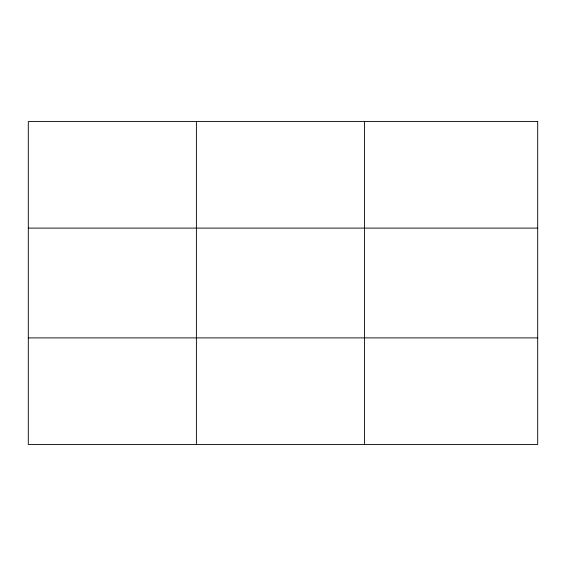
<?xml version="1.0" encoding="UTF-8"?>
<svg xmlns="http://www.w3.org/2000/svg" width="566" height="566" viewBox="0 0 566 566"><rect width="100%" height="100%" fill="white"/><g stroke="black" fill="none" stroke-linecap="round" stroke-linejoin="round"><path stroke-width="0.85" d="M196.402 444.452L196.402 121.549M364.504 444.452L364.504 121.549M28.3 228.105L537.7 228.105M28.3 337.895L537.7 337.895M537.7 121.549L537.7 444.452L28.3 444.452L28.3 121.549L537.7 121.549"/></g></svg>
